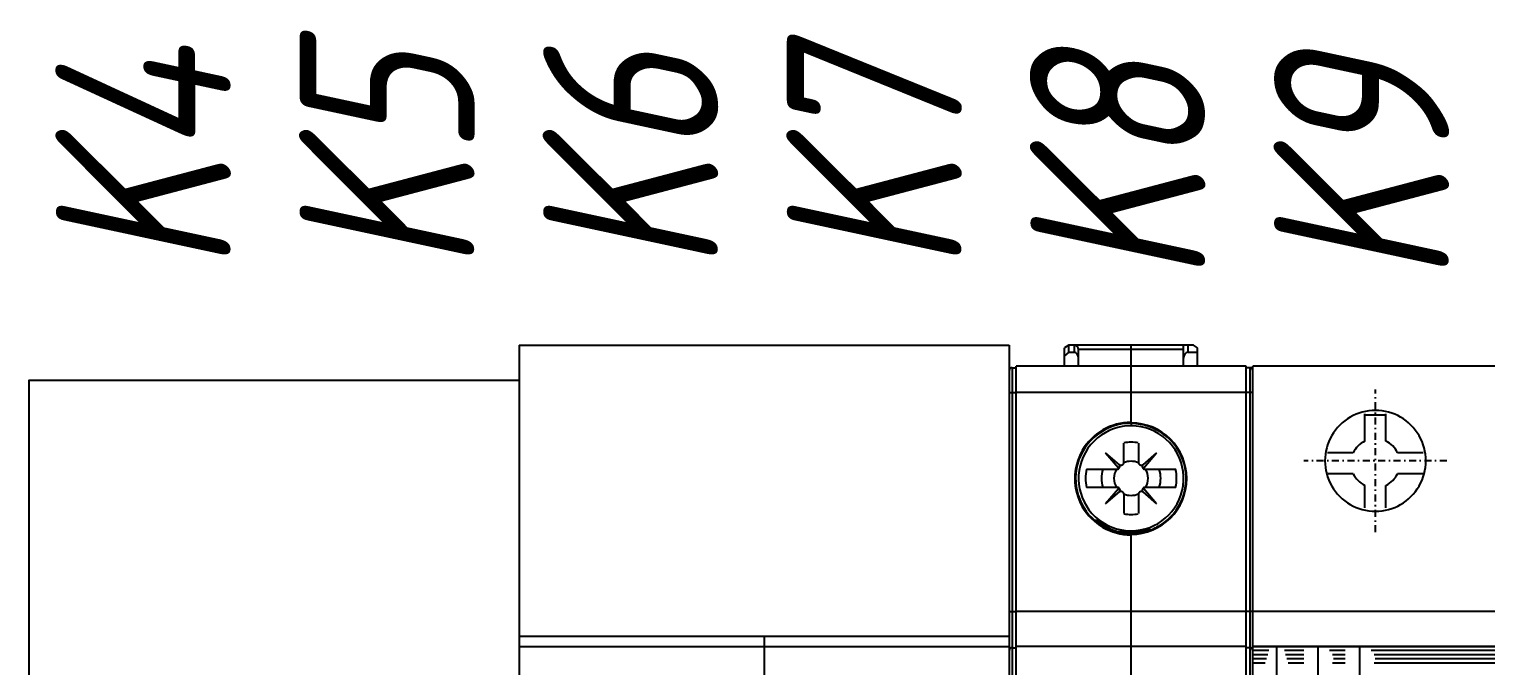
# Model space of a CAD drawing. Header units: millimetres. Extents: x -2573 to 2942, y -1220 to 2800.
# Drawn here: x 131.7 to 235.8, y 1936.1 to 1981.6 of the extents above; entities that cross this region are included whole.
import ezdxf

# ---------------------------------------------------------------- set-up
doc = ezdxf.new("R2010")
doc.units = ezdxf.units.MM
doc.linetypes.add('DASHDOT', pattern=[1, 0.5, -0.25, 0, -0.25])
doc.styles.add('textstyle104', font='isocpeui.ttf', dxfattribs={"width": 0.8})
doc.styles.add('textstyle105', font='isocpeui.ttf', dxfattribs={"width": 0.8})
doc.styles.add('textstyle106', font='isocpeui.ttf', dxfattribs={"width": 0.8})
doc.styles.add('textstyle107', font='isocpeui.ttf', dxfattribs={"width": 0.8})
doc.styles.add('textstyle108', font='isocpeui.ttf', dxfattribs={"width": 0.8})

# ---------------------------------------------------------------- blocks, each defined once
blk = doc.blocks.new('рубильник')
for p, q in [((-17.5, 0), (-17.5, -88)), ((-17.5, 0), (17.5, 0)), ((17.5, 0), (17.5, -88))]:
    blk.add_line(p, q)
at = {"color": 0, "linetype": 'Continuous'}
for p, q in [((-17.5, -20.8), (-17.5, -67.2)), ((17.5, -20.8), (-17.5, -20.8)), ((0, -20.8), (0, -46)), ((17.5, -20.8), (17.5, -67.2)), ((-17.5, -21.5), (17.5, -21.5))]:
    blk.add_line(p, q, dxfattribs=at)
blk = doc.blocks.new('расцепитель')
at = {"color": 7, "linetype": 'Continuous'}
for p, q in [((-4.45, 3.36), (-4.75, 3.19)), ((-4.75, 1.86), (-4.75, 3.19)), ((-4.45, 2.86), (-4.45, 3.36)), ((4.45, 3.36), (-4.45, 3.36)), ((0, 1.86), (0, 3.36)), ((3.75, 1.86), (3.75, 3.36)), ((4.75, 3.19), (4.45, 3.36)), ((4.75, 1.86), (4.75, 3.19)), ((-4.45, 2.86), (-4.75, 2.62)), ((-4.45, 2.86), (-4.05, 2.86)), ((-3.75, 1.86), (-3.75, 3.06)), ((4.05, 2.86), (4.75, 2.86)), ((-8.7, 1.56), (-8.7, -34.03)), ((-8.5, 1.76), (-8.21, 1.76)), ((-8.21, -34.9), (-8.21, 1.86)), ((8.21, 1.86), (-8.21, 1.86)), ((0, -2.17), (0, 1.86)), ((8.21, -34.9), (8.21, 1.86)), ((8.5, 1.76), (8.21, 1.76)), ((8.7, -82.84), (8.7, 1.56)), ((0, -2.22), (0, -2.17)), ((0, -2.22), (0, -2.39)), ((-0.51, -5), (-0.51, -3.62)), ((0.52, -3.62), (0.52, -5)), ((-1.82, -4.32), (-0.9, -5.38)), ((-0.83, -5.18), (-1.82, -4.32)), ((1.82, -4.32), (0.83, -5.18)), ((0.9, -5.38), (1.82, -4.32)), ((-3.18, -5.49), (-1, -5.49)), ((-0.9, -5.38), (-0.8, -5.27)), ((0.8, -5.27), (0.9, -5.38)), ((1, -5.49), (3.19, -5.49)), ((-0.99, -6.79), (-3.18, -6.79)), ((-0.9, -6.9), (-1.82, -7.96)), ((-1.82, -7.96), (-0.81, -7.09)), ((-0.79, -7.01), (-0.9, -6.9)), ((-0.51, -7.28), (-0.51, -8.66)), ((0.52, -7.28), (0.52, -8.66)), ((0.9, -6.9), (0.8, -7.01)), ((0.83, -7.1), (1.82, -7.96)), ((1.82, -7.96), (0.9, -6.9)), ((3.19, -6.79), (1, -6.79)), ((-2.61, -9.13), (-2.37, -9.13)), ((0, -9.91), (-0.9, -9.97)), ((0, -9.99), (-0.62, -10.04)), ((0, -9.89), (0, -9.91)), ((0, -9.99), (0, -9.91)), ((0, -10.14), (0, -9.99)), ((0, -9.99), (0.8, -9.99)), ((0, -34.67), (0, -10.14)), ((1.38, -9.83), (0.93, -9.83)), ((-8.5, -15.64), (-8.21, -15.64)), ((8.21, -15.64), (-8.21, -15.64)), ((8.5, -15.64), (8.21, -15.64)), ((-8.5, -18.24), (-8.21, -18.24)), ((8.21, -18.14), (-8.21, -18.14)), ((8.5, -18.24), (8.21, -18.24))]:
    blk.add_line(p, q, dxfattribs=at)
at = {"color": 9, "linetype": 'Continuous', "true_color": 0xc0c0c0}
for p, q in [((-4.05, 2.86), (-4.05, 3.36)), ((4.05, 3.36), (4.05, 2.86)), ((3.75, 3.06), (-3.75, 3.06)), ((-8.5, 1.76), (-8.5, -34.18)), ((8.5, -34.18), (8.5, 1.76)), ((8.21, 0), (-8.21, 0)), ((-8.5, -0.01), (-8.21, -0.01)), ((8.5, -0.01), (8.21, -0.01)), ((0, -2.21), (-0.35, -2.21)), ((-1.77, -9.64), (-1.88, -9.64)), ((-1.29, -9.87), (-1.36, -9.87)), ((0.19, -10.05), (0, -10.05))]:
    blk.add_line(p, q, dxfattribs=at)
at = {"color": 7, "linetype": 'Continuous'}
for points in [[(-1.76, -9.62), (-1.79, -9.6), (-1.83, -9.58), (-1.86, -9.56), (-1.88, -9.54), (-1.91, -9.52), (-1.93, -9.5), (-1.95, -9.49), (-1.97, -9.48), (-1.98, -9.46), (-2, -9.45), (-2.01, -9.44), (-2.02, -9.44), (-2.02, -9.43), (-2.03, -9.43), (-2.03, -9.43)], [(-1.24, -9.87), (-1.3, -9.84), (-1.36, -9.82), (-1.42, -9.79), (-1.48, -9.77), (-1.53, -9.74), (-1.58, -9.72), (-1.63, -9.69), (-1.68, -9.67), (-1.72, -9.64), (-1.76, -9.62)], [(-1.09, -9.92), (-1.17, -9.89), (-1.24, -9.87)], [(0, -10.09), (-0.09, -10.09), (-0.2, -10.09), (-0.3, -10.08), (-0.4, -10.07), (-0.5, -10.05), (-0.6, -10.04), (-0.69, -10.02), (-0.78, -10), (-0.86, -9.98), (-0.94, -9.96), (-1.02, -9.94), (-1.09, -9.92)]]:
    blk.add_lwpolyline(points, dxfattribs=at)
for centre, radius, start, end in [((-4.05, 3.06), 0.3, 0, 90), ((-8.5, 1.56), 0.2, 90, 180), ((-8.5, 1.56), 0.2, 98.0214, 100.1321), ((8.5, 1.56), 0.2, 0, 90), ((0, -6.14), 3.75, 270, 237.5106), ((0, -6.14), 2.58, 78.463, 101.537), ((-1, -5.29), 0.2, 270, 45.4387), ((-0.71, -5), 0.2, 225.4387, 0), ((0, -6.14), 1.22, 65.0308, 114.9692), ((0.72, -5), 0.2, 180, 314.427), ((1, -5.29), 0.2, 134.427, 270), ((0, -6.14), 3.25, 168.463, 191.537), ((0, -6.14), 2.12, 162.1391, 197.8609), ((0, -6.14), 1.22, 147.8061, 180), ((0, -6.14), 1.22, 180, 212.1939), ((0, -6.14), 1.22, 327.8061, 32.1939), ((0, -6.14), 2.12, 342.1391, 17.8609), ((0, -6.14), 3.25, 348.4677, 11.5323), ((-0.99, -6.99), 0.2, 313.0821, 90), ((-0.71, -7.28), 0.2, 0, 133.0821), ((0, -6.14), 1.22, 245.0308, 294.9692), ((0.72, -7.28), 0.2, 45.573, 180), ((1, -6.99), 0.2, 90, 225.573), ((0, -6.14), 3.75, 237.5102, 270), ((0, -6.14), 2.58, 258.463, 281.537), ((-8.5, -18.44), 0.2, 90, 180), ((8.5, -18.44), 0.2, 0, 90)]:
    blk.add_arc(centre, radius, start, end, dxfattribs=at)
at = {"color": 9, "linetype": 'Continuous', "true_color": 0xc0c0c0}
for centre, radius, start, end in [((-0.04, -6.65), 3.43, 248.4437, 251.0613), ((0.02, -6.38), 3.71, 269.0949, 269.6269)]:
    blk.add_arc(centre, radius, start, end, dxfattribs=at)
at = {"color": 7, "linetype": 'Continuous'}
for centre, major_axis, ratio, start_param, end_param in [((-4.05, 2.44), (0, 0.424), 0.707107, 4.712389, 6.283185), ((4.05, 2.44), (0, -0.424), 0.707107, 3.141593, 4.712389), ((0, -6.16), (-0.96, 3.84), 0.999989, 6.039123, 8.647871), ((0, -6.16), (0, 4.02), 0.99999, 0, 3.141593), ((0, -6.16), (0, 3.98), 0.999992, 3.141593, 6.283185), ((0, -6.16), (0.49, 3.9), 0.999992, 3.81872, 6.407149), ((-0.01, -6.5), (0.08, 3.61), 0.995002, 2.648644, 2.797291)]:
    blk.add_ellipse(centre, major_axis=major_axis, ratio=ratio, start_param=start_param, end_param=end_param, dxfattribs=at)
at = {"color": 9, "linetype": 'Continuous', "true_color": 0xc0c0c0}
for points, knots in [([(-8.7, -0.02), (-8.7, -0.02), (-8.7, -0.02), (-8.7, -0.02), (-8.69, -0.02), (-8.68, -0.01), (-8.66, -0.01), (-8.64, -0.01), (-8.61, -0.01), (-8.58, -0.01), (-8.54, -0.01), (-8.51, -0.01), (-8.5, -0.01)], [0, 0, 0, 0, 0.008294, 0.024077, 0.048626, 0.082035, 0.174467, 0.298258, 0.448803, 0.620399, 0.806492, 1, 1, 1, 1]), ([(8.7, -0.02), (8.7, -0.02), (8.7, -0.02), (8.7, -0.02), (8.69, -0.02), (8.68, -0.01), (8.66, -0.01), (8.64, -0.01), (8.61, -0.01), (8.58, -0.01), (8.54, -0.01), (8.51, -0.01), (8.5, -0.01)], [0, 0, 0, 0, 0.008294, 0.024077, 0.048626, 0.082035, 0.174467, 0.298258, 0.448803, 0.620399, 0.806492, 1, 1, 1, 1]), ([(-2.03, -9.43), (-2.04, -9.42), (-2.05, -9.41), (-2.07, -9.39), (-2.09, -9.37), (-2.1, -9.36), (-2.11, -9.35), (-2.11, -9.34), (-2.11, -9.33), (-2.11, -9.33), (-2.11, -9.33), (-2.1, -9.33), (-2.1, -9.33), (-2.1, -9.33)], [0, 0, 0, 0, 0.240117, 0.4434, 0.609549, 0.738805, 0.832444, 0.867128, 0.895132, 0.918769, 0.941698, 0.967862, 1, 1, 1, 1]), ([(-2.1, -9.33), (-2.1, -9.33), (-2.09, -9.33), (-2.07, -9.33), (-2.05, -9.34), (-2.01, -9.35), (-1.97, -9.37), (-1.91, -9.39), (-1.82, -9.43), (-1.75, -9.46), (-1.7, -9.48)], [0, 0, 0, 0, 0.019291, 0.044246, 0.111993, 0.203835, 0.319392, 0.457899, 0.618335, 1, 1, 1, 1]), ([(-1.3, -9.84), (-1.39, -9.81), (-1.54, -9.74), (-1.74, -9.63), (-1.89, -9.54), (-1.98, -9.47), (-2.01, -9.44), (-2.03, -9.43)], [0, 0, 0, 0, 0.31596, 0.595391, 0.826826, 0.921237, 1, 1, 1, 1]), ([(-0.03, -10.09), (-0.23, -10.09), (-0.61, -10.05), (-0.98, -9.96), (-1.16, -9.9)], [0, 0, 0, 0, 0.512397, 1, 1, 1, 1])]:
    blk.add_open_spline(points, degree=3, knots=knots, dxfattribs=at)
at = {"color": 7, "linetype": 'Continuous'}
for points, knots in [([(-2.37, -9.13), (-2.37, -9.13), (-2.37, -9.13), (-2.38, -9.13), (-2.38, -9.14), (-2.38, -9.14), (-2.38, -9.15), (-2.38, -9.15), (-2.38, -9.16), (-2.37, -9.17), (-2.35, -9.19), (-2.33, -9.22), (-2.3, -9.25), (-2.27, -9.28), (-2.23, -9.32), (-2.16, -9.38), (-2.06, -9.45), (-1.93, -9.55), (-1.83, -9.61), (-1.77, -9.64)], [0, 0, 0, 0, 0.007018, 0.012553, 0.017389, 0.022644, 0.029231, 0.037639, 0.048102, 0.06074, 0.092744, 0.133867, 0.184095, 0.243299, 0.311264, 0.3877, 0.564453, 0.769976, 1, 1, 1, 1]), ([(-2.01, -9.3), (-2.06, -9.28), (-2.12, -9.25), (-2.2, -9.2), (-2.25, -9.18), (-2.29, -9.16), (-2.32, -9.14), (-2.35, -9.13), (-2.36, -9.13), (-2.37, -9.13)], [0, 0, 0, 0, 0.379747, 0.538845, 0.676267, 0.791342, 0.883621, 0.952977, 1, 1, 1, 1]), ([(-1.16, -9.92), (-1.16, -9.92), (-1.17, -9.92), (-1.18, -9.92), (-1.19, -9.92), (-1.22, -9.91), (-1.24, -9.9), (-1.26, -9.9), (-1.3, -9.89), (-1.34, -9.87), (-1.4, -9.85), (-1.45, -9.83), (-1.51, -9.81), (-1.58, -9.78), (-1.68, -9.74), (-1.79, -9.69), (-1.9, -9.63), (-1.97, -9.59), (-2, -9.57)], [0, 0, 0, 0, 0.005458, 0.013291, 0.03389, 0.058559, 0.085593, 0.114115, 0.143649, 0.204724, 0.267565, 0.331589, 0.39648, 0.46205, 0.594753, 0.729025, 0.864326, 1, 1, 1, 1]), ([(-1.29, -9.87), (-1.28, -9.87), (-1.27, -9.88), (-1.24, -9.89), (-1.22, -9.89), (-1.21, -9.9), (-1.2, -9.9), (-1.19, -9.91), (-1.18, -9.91), (-1.17, -9.91), (-1.17, -9.92), (-1.17, -9.92), (-1.16, -9.92), (-1.16, -9.92), (-1.16, -9.92), (-1.16, -9.92), (-1.16, -9.92), (-1.16, -9.92), (-1.16, -9.92), (-1.16, -9.92)], [0, 0, 0, 0, 0.177438, 0.349744, 0.514857, 0.593714, 0.669295, 0.740714, 0.806733, 0.865693, 0.915298, 0.935731, 0.952732, 0.965958, 0.975151, 0.98038, 0.983704, 0.989826, 1, 1, 1, 1]), ([(0.93, -9.83), (0.92, -9.83), (0.9, -9.83), (0.87, -9.84), (0.84, -9.84), (0.77, -9.85), (0.69, -9.86), (0.57, -9.88), (0.43, -9.89), (0.24, -9.91), (0.1, -9.91), (0, -9.91)], [0, 0, 0, 0, 0.023304, 0.05548, 0.095738, 0.143181, 0.255996, 0.387171, 0.531126, 0.683471, 1, 1, 1, 1]), ([(0, -9.99), (0.06, -9.99), (0.18, -9.99), (0.36, -9.98), (0.5, -9.96), (0.61, -9.94), (0.68, -9.92), (0.75, -9.91), (0.8, -9.89), (0.84, -9.88), (0.86, -9.87), (0.88, -9.87), (0.9, -9.86), (0.92, -9.85), (0.93, -9.85), (0.94, -9.84), (0.94, -9.84), (0.94, -9.84), (0.94, -9.84), (0.94, -9.83), (0.94, -9.83), (0.94, -9.83), (0.93, -9.83), (0.93, -9.83), (0.93, -9.83)], [0, 0, 0, 0, 0.186183, 0.368913, 0.543145, 0.625037, 0.702028, 0.772811, 0.835875, 0.863994, 0.889549, 0.912325, 0.932118, 0.948739, 0.962035, 0.971902, 0.975546, 0.978354, 0.981777, 0.98313, 0.984932, 0.987454, 0.990789, 1, 1, 1, 1]), ([(0, -10.05), (0.02, -10.05), (0.06, -10.05), (0.1, -10.05), (0.12, -10.05)], [0, 0, 0, 0, 0.516289, 1, 1, 1, 1]), ([(0.12, -10.05), (0.2, -10.05), (0.37, -10.05), (0.7, -10.01), (1.12, -9.92), (1.6, -9.75), (1.91, -9.59), (2.06, -9.5)], [0, 0, 0, 0, 0.121776, 0.244126, 0.491017, 0.74288, 1, 1, 1, 1]), ([(-8.7, -15.65), (-8.7, -15.65), (-8.7, -15.65), (-8.7, -15.65), (-8.69, -15.65), (-8.68, -15.65), (-8.68, -15.65), (-8.67, -15.65), (-8.65, -15.65), (-8.64, -15.64), (-8.61, -15.64), (-8.58, -15.64), (-8.54, -15.64), (-8.51, -15.64), (-8.5, -15.64)], [0, 0, 0, 0, 0.005895, 0.020644, 0.044651, 0.077778, 0.119734, 0.170138, 0.228512, 0.294299, 0.445542, 0.618083, 0.805291, 1, 1, 1, 1]), ([(8.7, -15.65), (8.7, -15.65), (8.7, -15.65), (8.7, -15.65), (8.69, -15.65), (8.68, -15.65), (8.68, -15.65), (8.67, -15.65), (8.65, -15.65), (8.64, -15.64), (8.61, -15.64), (8.58, -15.64), (8.54, -15.64), (8.51, -15.64), (8.5, -15.64)], [0, 0, 0, 0, 0.005889, 0.020641, 0.044648, 0.077774, 0.119731, 0.170135, 0.228509, 0.294297, 0.44554, 0.618082, 0.805291, 1, 1, 1, 1])]:
    blk.add_open_spline(points, degree=3, knots=knots, dxfattribs=at)
blk = doc.blocks.new('УЗО')
at = {"linetype": 'Continuous'}
for p, q in [((35, 39), (0, 39)), ((0, 37.14), (0, 39)), ((0, 21.5), (0, 37.14)), ((8, 35.5), (8, 35.61)), ((8, 33.66), (8, 35.5)), ((9.5, 35.5), (8, 35.5)), ((9.5, 35.5), (9.5, 35.61)), ((9.5, 33.66), (9.5, 35.5)), ((7.17, 32.83), (5.33, 32.83)), ((12.17, 32.83), (10.33, 32.83)), ((7.17, 31.33), (5.33, 31.33)), ((12.17, 31.33), (10.33, 31.33)), ((8, 28.89), (8, 30.49)), ((9.5, 28.89), (9.5, 30.49)), ((35, 21.5), (0, 21.5)), ((0, 19), (0, 21.5)), ((0, 19), (35, 19)), ((35, 19), (0, 19)), ((0, -19), (0, 19)), ((0, 15.4), (0, 19)), ((1.68, 18.91), (1.68, 16.32)), ((4.64, 18.93), (4.64, 15.59)), ((7.62, 18.93), (7.62, 15.59)), ((1.15, 18.7), (0, 18.7)), ((1.06, 18.4), (0, 18.4)), ((0.97, 18.1), (0, 18.1)), ((0.88, 17.8), (0, 17.8)), ((3.63, 18.7), (2.25, 18.7)), ((3.63, 18.4), (2.34, 18.4)), ((3.63, 18.1), (2.42, 18.1)), ((3.63, 17.8), (2.51, 17.8)), ((6.6, 18.7), (5.47, 18.7)), ((6.6, 18.4), (5.68, 18.4)), ((6.6, 17.8), (5.68, 17.8)), ((6.6, 18.1), (5.75, 18.1)), ((35, 18.7), (8.44, 18.7)), ((35, 18.4), (8.65, 18.4)), ((35, 17.8), (8.66, 17.8)), ((35, 18.1), (8.73, 18.1))]:
    blk.add_line(p, q, dxfattribs=at)
at = {"linetype": 'DASHDOT'}
for p, q in [((8.75, 27.15), (8.75, 37.35)), ((13.85, 32.25), (3.65, 32.25))]:
    blk.add_line(p, q, dxfattribs=at)
at = {"linetype": 'Continuous'}
for centre, radius, start, end in [((8.75, 32.25), 3.6, 90.0027, 270.0045), ((8.75, 32.25), 3.6, 270.0027, 90.0045), ((8.75, 32.08), 1.75, 115.3769, 154.6231), ((8.75, 32.08), 1.75, 25.3769, 64.6231), ((8.75, 32.08), 1.75, 205.3769, 244.6231), ((8.75, 32.08), 1.75, 295.3769, 334.6231)]:
    blk.add_arc(centre, radius, start, end, dxfattribs=at)

msp = doc.modelspace()

# ---------------------------------------------------------------- linework, layer by layer
msp.add_lwpolyline([(131.75, 1873.5), (131.75, 1956.5), (166.75, 1956.5), (166.75, 1873.5)], close=True)

# ---------------------------------------------------------------- block references
for name, p in [('рубильник', (184.25, 1959)), ('расцепитель', (210.45, 1955.64)), ('УЗО', (219.15, 1918.5))]:
    msp.add_blockref(name, p)

# ---------------------------------------------------------------- texts
at = {"color": 1, "lineweight": 40, "true_color": 0xff0000, "width": 0.8}
for s, style, p in [('K5', 'textstyle108', (163.562, 1964.291)), ('K7', 'textstyle106', (198.362, 1964.291)), ('K4', 'textstyle108', (146.162, 1964.291)), ('K6', 'textstyle107', (180.962, 1964.291)), ('K8', 'textstyle105', (215.762, 1963.483)), ('K9', 'textstyle104', (233.162, 1963.483))]:
    msp.add_text(s, height=12.5, rotation=90, dxfattribs=dict(at, style=style)).set_placement(p)

doc.saveas('drawing.dxf')
